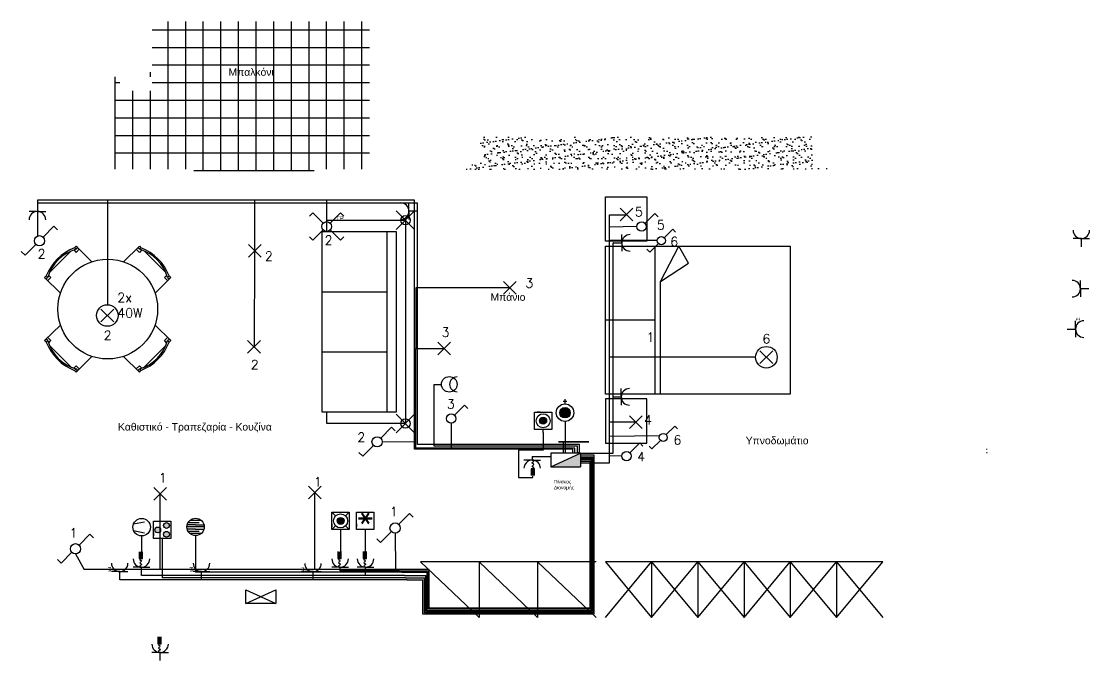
# Model space of a CAD drawing. Header units: metres. Extents: x -79.3 to -57.2, y 15.1 to 23.8.
# Drawn here: x -68.72 to -57.17, y 16.87 to 23.79 of the extents above; entities that cross this region are included whole.
import ezdxf

# ---------------------------------------------------------------- set-up
doc = ezdxf.new("R2010")
doc.units = ezdxf.units.M
doc.header["$LTSCALE"] = 0.1
doc.header["$PDMODE"] = 35
doc.header["$PDSIZE"] = 0.1
doc.linetypes.add('ACAD_ISO10W100', pattern=[18, 12, -3, 0, -3])
for name, color, linetype in [('00-03-bmw', 1, 'Continuous'), ('00-03-ekswterikoi', 254, 'Continuous'), ('00-03-furn', 254, 'Continuous'), ('BUILD_FL002_USER', 254, 'Continuous'), ('Γραμμές Λευκών Συσκευών', 1, 'Continuous'), ('Γραμμές Ρευματοδοτών', 3, 'Continuous'), ('Γραμμές Φωτισμού', 5, 'Continuous'), ('συμβολα', 254, 'Continuous')]:
    doc.layers.add(name, color=color, linetype=linetype)
doc.styles.add('KANABOS', font='arial.ttf')
doc.styles.add('Romans', font='Romans.shx')
doc.styles.add('TXT', font='romans.shx')

# ---------------------------------------------------------------- blocks, each defined once
blk = doc.blocks.new('SYMBOL_Bed_6_2D')
for p, q in [((-0.8, 0), (-1.25, 0)), ((-1.25, 0), (-1.25, -0.45)), ((-0.8, -0.45), (-0.8, 0)), ((-0.75, -2), (-0.75, 0)), ((-0.75, 0), (0.75, 0)), ((0, -0.54), (0, 0)), ((0.75, 0), (0.75, -2)), ((0.8, 0), (1.25, 0)), ((0.8, -0.45), (0.8, 0)), ((1.25, 0), (1.25, -0.45)), ((-1.25, -0.45), (-0.8, -0.45)), ((-0.75, -0.54), (0.75, -0.54)), ((1.25, -0.45), (0.8, -0.45)), ((-0.75, -0.595), (0.392, -0.595)), ((0.392, -0.595), (0.75, -0.796)), ((0.392, -0.595), (0.577, -0.9)), ((0.577, -0.9), (0.75, -0.796)), ((0.75, -2), (-0.75, -2))]:
    blk.add_line(p, q)
blk = doc.blocks.new('kanapes1')
at = {"color": 0, "linetype": 'ByBlock', "lineweight": -2}
for p, q in [((70.176, 23.643, 1.44), (71.026, 23.643, 1.44)), ((70.176, 23.521, 1.44), (70.176, 23.643, 1.44)), ((71.026, 23.643, 1.44), (71.026, 21.443, 1.44)), ((70.126, 23.521, 1.44), (70.926, 23.521, 1.44)), ((70.126, 21.565, 1.44), (70.126, 23.521, 1.44)), ((70.826, 23.521, 1.44), (70.826, 21.565, 1.44)), ((70.926, 23.521, 1.44), (70.926, 21.565, 1.44)), ((70.126, 22.869, 1.44), (70.826, 22.869, 1.44)), ((70.126, 22.217, 1.44), (70.826, 22.217, 1.44)), ((70.926, 21.565, 1.44), (70.126, 21.565, 1.44)), ((70.176, 21.443, 1.44), (70.176, 21.565, 1.44)), ((71.026, 21.443, 1.44), (70.176, 21.443, 1.44))]:
    blk.add_line(p, q, dxfattribs=at)
for p in [(71.026, 23.643, 1.44), (71.026, 21.443, 1.44)]:
    blk.add_point(p, dxfattribs=at)
blk = doc.blocks.new('SYMBOL_Table_1_2D')
blk.add_circle((0, 0), 0.45)
blk = doc.blocks.new('table1')
at = {"extrusion": (-0.707107, 0.707107, -4.59227e-16)}
for p, q in [((67.372, 23.363, 1.44), (67.355, 23.346, 1.44)), ((67.032, 23.024, 1.44), (67.049, 23.041, 1.44))]:
    blk.add_line(p, q, dxfattribs=at)
for p, q in [((67.372, 23.363, 1.44), (67.355, 23.346, 1.44)), ((67.372, 23.329, 1.44), (67.355, 23.346, 1.44)), ((67.372, 23.363, 1.44), (67.389, 23.346, 1.44)), ((67.372, 23.363, 1.44), (67.542, 23.194, 1.44)), ((67.372, 23.329, 1.44), (67.389, 23.346, 1.44)), ((67.886, 23.194, 1.44), (68.056, 23.363, 1.44)), ((68.056, 23.363, 1.44), (68.039, 23.346, 1.44)), ((68.056, 23.329, 1.44), (68.039, 23.346, 1.44)), ((68.056, 23.363, 1.44), (68.073, 23.346, 1.44)), ((68.056, 23.329, 1.44), (68.073, 23.346, 1.44)), ((67.084, 23.076, 1.44), (67.32, 23.312, 1.44)), ((67.346, 23.321, 1.44), (67.372, 23.295, 1.44)), ((68.082, 23.321, 1.44), (68.056, 23.295, 1.44)), ((68.108, 23.312, 1.44), (68.344, 23.076, 1.44)), ((67.032, 23.024, 1.44), (67.049, 23.041, 1.44)), ((67.032, 23.024, 1.44), (67.049, 23.007, 1.44)), ((67.202, 22.854, 1.44), (67.032, 23.024, 1.44)), ((67.066, 23.024, 1.44), (67.049, 23.041, 1.44)), ((67.066, 23.024, 1.44), (67.049, 23.007, 1.44)), ((67.074, 23.05, 1.44), (67.1, 23.024, 1.44)), ((68.395, 23.024, 1.44), (68.226, 22.854, 1.44)), ((68.353, 23.05, 1.44), (68.327, 23.024, 1.44)), ((68.361, 23.024, 1.44), (68.378, 23.041, 1.44)), ((68.361, 23.024, 1.44), (68.378, 23.007, 1.44)), ((68.395, 23.024, 1.44), (68.378, 23.041, 1.44)), ((68.395, 23.024, 1.44), (68.378, 23.007, 1.44)), ((67.202, 22.509, 1.44), (67.032, 22.34, 1.44)), ((68.395, 22.34, 1.44), (68.226, 22.509, 1.44)), ((67.032, 22.34, 1.44), (67.049, 22.357, 1.44)), ((67.032, 22.34, 1.44), (67.049, 22.323, 1.44)), ((67.066, 22.34, 1.44), (67.049, 22.357, 1.44)), ((67.066, 22.34, 1.44), (67.049, 22.323, 1.44)), ((67.074, 22.314, 1.44), (67.1, 22.34, 1.44)), ((68.353, 22.314, 1.44), (68.327, 22.34, 1.44)), ((68.361, 22.34, 1.44), (68.378, 22.357, 1.44)), ((68.361, 22.34, 1.44), (68.378, 22.323, 1.44)), ((68.395, 22.34, 1.44), (68.378, 22.357, 1.44)), ((68.395, 22.34, 1.44), (68.378, 22.323, 1.44)), ((67.084, 22.288, 1.44), (67.32, 22.052, 1.44)), ((68.108, 22.052, 1.44), (68.344, 22.288, 1.44)), ((67.346, 22.042, 1.44), (67.372, 22.068, 1.44)), ((67.372, 22, 1.44), (67.542, 22.17, 1.44)), ((67.886, 22.17, 1.44), (68.056, 22, 1.44)), ((68.082, 22.042, 1.44), (68.056, 22.068, 1.44)), ((67.372, 22.034, 1.44), (67.355, 22.017, 1.44)), ((67.372, 22, 1.44), (67.355, 22.017, 1.44)), ((67.372, 22.034, 1.44), (67.389, 22.017, 1.44)), ((67.372, 22, 1.44), (67.389, 22.017, 1.44)), ((68.056, 22.034, 1.44), (68.039, 22.017, 1.44)), ((68.056, 22, 1.44), (68.039, 22.017, 1.44)), ((68.056, 22.034, 1.44), (68.073, 22.017, 1.44)), ((68.056, 22, 1.44), (68.073, 22.017, 1.44))]:
    blk.add_line(p, q)
at = {"extrusion": (-0.70573, -0.70573, 0.062378)}
for p, q in [((67.372, 23.329, 1.44), (67.355, 23.346, 1.44)), ((68.056, 23.329, 1.44), (68.039, 23.346, 1.44)), ((68.056, 23.295, 1.44), (68.022, 23.329, 1.44)), ((68.327, 23.024, 1.44), (68.361, 22.99, 1.44)), ((68.361, 23.024, 1.44), (68.378, 23.007, 1.44)), ((68.361, 22.34, 1.44), (68.378, 22.323, 1.44))]:
    blk.add_line(p, q, dxfattribs=at)
at = {"extrusion": (0.707107, 0.707107, 0)}
for p, q in [((67.372, 23.363, 1.44), (67.389, 23.346, 1.44)), ((68.395, 22.34, 1.44), (68.378, 22.357, 1.44))]:
    blk.add_line(p, q, dxfattribs=at)
at = {"extrusion": (0.70573, -0.70573, 0.062378)}
for p, q in [((67.372, 23.329, 1.44), (67.389, 23.346, 1.44)), ((68.056, 23.329, 1.44), (68.073, 23.346, 1.44)), ((68.056, 23.329, 1.44), (68.073, 23.346, 1.44)), ((67.372, 23.295, 1.44), (67.406, 23.329, 1.44)), ((67.066, 23.024, 1.44), (67.049, 23.007, 1.44)), ((67.1, 23.024, 1.44), (67.066, 22.99, 1.44)), ((67.066, 22.34, 1.44), (67.049, 22.323, 1.44)), ((67.066, 22.34, 1.44), (67.049, 22.323, 1.44))]:
    blk.add_line(p, q, dxfattribs=at)
at = {"extrusion": (-0.707107, 0.707107, 0)}
for p, q in [((68.056, 23.363, 1.44), (68.039, 23.346, 1.44)), ((67.032, 22.34, 1.44), (67.049, 22.357, 1.44))]:
    blk.add_line(p, q, dxfattribs=at)
at = {"extrusion": (0.707107, 0.707107, -4.59227e-16)}
for p, q in [((68.056, 23.363, 1.44), (68.073, 23.346, 1.44)), ((68.395, 23.024, 1.44), (68.378, 23.041, 1.44))]:
    blk.add_line(p, q, dxfattribs=at)
at = {"extrusion": (-0.707107, -0.707107, 0)}
for p, q in [((67.032, 23.024, 1.44), (67.049, 23.007, 1.44)), ((68.056, 22, 1.44), (68.039, 22.017, 1.44))]:
    blk.add_line(p, q, dxfattribs=at)
at = {"extrusion": (0.70573, 0.70573, 0.062378)}
for p, q in [((67.066, 23.024, 1.44), (67.049, 23.041, 1.44)), ((67.066, 23.024, 1.44), (67.049, 23.041, 1.44)), ((67.066, 22.34, 1.44), (67.049, 22.357, 1.44)), ((67.1, 22.34, 1.44), (67.066, 22.374, 1.44)), ((67.372, 22.068, 1.44), (67.406, 22.034, 1.44)), ((67.372, 22.034, 1.44), (67.389, 22.017, 1.44)), ((68.056, 22.034, 1.44), (68.073, 22.017, 1.44)), ((68.056, 22.034, 1.44), (68.073, 22.017, 1.44))]:
    blk.add_line(p, q, dxfattribs=at)
at = {"extrusion": (-0.70573, 0.70573, 0.062378)}
for p, q in [((68.361, 23.024, 1.44), (68.378, 23.041, 1.44)), ((68.327, 22.34, 1.44), (68.361, 22.374, 1.44)), ((68.361, 22.34, 1.44), (68.378, 22.357, 1.44)), ((68.056, 22.068, 1.44), (68.022, 22.034, 1.44)), ((67.372, 22.034, 1.44), (67.355, 22.017, 1.44)), ((68.056, 22.034, 1.44), (68.039, 22.017, 1.44))]:
    blk.add_line(p, q, dxfattribs=at)
at = {"extrusion": (0.707107, -0.707107, 0)}
for p, q in [((68.395, 23.024, 1.44), (68.378, 23.007, 1.44)), ((67.372, 22, 1.44), (67.389, 22.017, 1.44))]:
    blk.add_line(p, q, dxfattribs=at)
at = {"extrusion": (-0.707107, -0.707107, -4.59227e-16)}
for p, q in [((67.032, 22.34, 1.44), (67.049, 22.323, 1.44)), ((67.372, 22, 1.44), (67.355, 22.017, 1.44))]:
    blk.add_line(p, q, dxfattribs=at)
at = {"extrusion": (0.707107, -0.707107, -4.59227e-16)}
for p, q in [((68.395, 22.34, 1.44), (68.378, 22.323, 1.44)), ((68.056, 22, 1.44), (68.073, 22.017, 1.44))]:
    blk.add_line(p, q, dxfattribs=at)
for centre, major_axis, start_param, end_param in [((67.553, 22.843, 1.44), (0.382, 0.382), 1.159768, 1.981825), ((67.875, 22.843, 1.44), (0.382, 0.382), 5.872157, 6.694214), ((67.488, 22.907, 1.44), (-0.309, 0.309), -0.516182, 0.516262), ((67.94, 22.907, 1.44), (0.309, 0.309), 5.767004, 6.799447), ((67.553, 22.52, 1.44), (0.382, 0.382), 2.730564, 3.552621), ((67.488, 22.456, 1.44), (-0.309, 0.309), 1.054535, 2.086978), ((67.94, 22.456, 1.44), (-0.309, 0.309), 2.625331, 3.657774), ((67.875, 22.52, 1.44), (0.382, 0.382), 4.301361, 5.123417)]:
    blk.add_ellipse(centre, major_axis=major_axis, ratio=1, start_param=start_param, end_param=end_param)
at = {"xscale": 1.200000000000008, "yscale": 1.200000000000008, "zscale": 1.500000000000004, "rotation": 44.99999999999956}
blk.add_blockref('SYMBOL_Table_1_2D', (67.714, 22.682, 1.44), dxfattribs=at)

msp = doc.modelspace()

# ---------------------------------------------------------------- hatches: boundary and pattern name
at = {"layer": '00-03-bmw'}
for points in [[(-63.169, 18.95), (-63.206, 18.95), (-63.206, 18.875), (-63.169, 18.875)], [(-67.445, 17.977), (-67.407, 17.977), (-67.407, 18.052), (-67.445, 18.052)], [(-65.297, 17.978), (-65.259, 17.978), (-65.259, 18.053), (-65.297, 18.053)], [(-65.022, 17.978), (-64.984, 17.978), (-64.984, 18.054), (-65.022, 18.054)], [(-67.243, 17.056), (-67.205, 17.056), (-67.205, 17.131), (-67.243, 17.131)]]:
    msp.add_hatch(color=256, dxfattribs=at).paths.add_polyline_path(points)
at = {"layer": '00-03-ekswterikoi', "ltscale": 0.3}
h = msp.add_hatch(dxfattribs=at)
h.set_pattern_fill('NET', color=253, scale=0.06, style=0)
h.set_pattern_definition([(0, (-67.70277, 22.17644), (0, 0.1905), []), (90, (-67.70277, 22.17644), (-0.1905, 1e-17), [])])
h.paths.add_polyline_path([(-64.953, 23.791), (-67.303, 23.791), (-67.303, 23.241), (-67.453, 23.241), (-67.453, 23.191), (-67.303, 23.191), (-67.303, 23.041), (-67.653, 23.041), (-67.653, 23.191), (-67.703, 23.191), (-67.703, 22.491), (-67.703, 22.191), (-66.853, 22.191), (-66.853, 22.176), (-66.803, 22.176), (-65.603, 22.176), (-65.553, 22.176), (-65.553, 22.191), (-64.953, 22.191)])
h = msp.add_hatch(dxfattribs=at)
h.set_pattern_fill('AR-SAND', color=256, scale=0.002, style=0)
h.set_pattern_definition([(37.5, (-63.90277, 22.19134), (-0.0032, 0.0978826), [0, -0.077216, 0, -0.08636, 0, -0.08255]), (7.5, (-63.90277, 22.19134), (0.0899047, 0.143365), [0, -0.041656, 0, -0.069596, 0, -0.02667]), (327.5, (-63.96525, 22.19134), (0.1581985, 0.0002874), [0, -0.0254, 0, -0.09144, 0, -0.11938]), (317.5, (-63.96525, 22.19134), (0.1527113, 0.044586), [0, -0.0127, 0, -0.059944, 0, -0.06858])])
h.paths.add_polyline_path([(-60.153, 22.541), (-63.753, 22.541), (-63.753, 22.241), (-63.903, 22.241), (-63.903, 22.191), (-63.753, 22.191), (-63.053, 22.191), (-62.703, 22.191), (-61.353, 22.191), (-60.153, 22.191), (-60.003, 22.191), (-60.003, 22.241), (-60.153, 22.241)])
at = {"layer": 'Γραμμές Λευκών Συσκευών', "linetype": 'Continuous'}
for points in [[(-62.896, 19.556, 1), (-62.782, 19.556, 1)], [(-63.113, 19.469, 1), (-63.038, 19.469, 1)], [(-65.304, 18.385, 1), (-65.228, 18.385, 1)]]:
    msp.add_hatch(color=256, dxfattribs=at).paths.add_polyline_path(points)
h = msp.add_hatch(color=256, dxfattribs=at)
h.paths.add_polyline_path([(-67.211, 18.287, 1), (-67.274, 18.287, 1)])
h.paths.add_polyline_path([(-67.18, 18.335, 1), (-67.117, 18.335, 1)])
h.paths.add_polyline_path([(-67.18, 18.24, 1), (-67.117, 18.24, 1)])
at = {"layer": 'Γραμμές Ρευματοδοτών', "ltscale": 0.3}
h = msp.add_hatch(dxfattribs=at)
h.set_pattern_fill('ANGLE', color=256)
h.set_pattern_definition([(0, (-134.964, -1.8394), (0, 6.985), [5.08, -1.905]), (90, (-134.964, -1.8394), (-6.985, 4e-16), [5.08, -1.905])])
edge = h.paths.add_edge_path()
edge.add_arc((-62.779, 19.165), 0.0174, 0, 360)
h = msp.add_hatch(color=1, dxfattribs=at)
h.dxf.hatch_style = 1
edge = h.paths.add_edge_path()
edge.add_arc((-63.003, 19.083), 0.00376, 0, 360)
h = msp.add_hatch(color=1, dxfattribs=at)
h.dxf.hatch_style = 1
edge = h.paths.add_edge_path()
edge.add_arc((-62.854, 19.127), 0.00376, 0, 360)
h = msp.add_hatch(color=1, dxfattribs=at)
h.dxf.hatch_style = 1
edge = h.paths.add_edge_path()
edge.add_arc((-62.838, 19.127), 0.00376, 0, 360)
h = msp.add_hatch(color=5, dxfattribs=at)
h.dxf.hatch_style = 1
edge = h.paths.add_edge_path()
edge.add_arc((-62.756, 19.131), 0.00376, 0, 360)
h = msp.add_hatch(color=5, dxfattribs=at)
h.dxf.hatch_style = 1
edge = h.paths.add_edge_path()
edge.add_arc((-62.733, 19.132), 0.00376, 0, 360)
h = msp.add_hatch(dxfattribs=at)
h.set_pattern_fill('ANGLE', color=256)
h.set_pattern_definition([(0, (-135.05, -1.9614), (0, 6.985), [5.08, -1.905]), (90, (-135.05, -1.9614), (-6.985, 4e-16), [5.08, -1.905])])
edge = h.paths.add_edge_path()
edge.add_arc((-62.703, 19.133), 0.00814, 0, 360)
h = msp.add_hatch(color=256, dxfattribs=at)
h.dxf.hatch_style = 1
edge = h.paths.add_edge_path()
edge.add_arc((-62.704, 19.13), 0.00758, 0, 360)
h = msp.add_hatch(color=256, dxfattribs=at)
h.dxf.hatch_style = 1
edge = h.paths.add_edge_path()
edge.add_arc((-62.683, 19.133), 0.00758, 0, 360)
h = msp.add_hatch(color=1, dxfattribs=at)
h.dxf.hatch_style = 1
edge = h.paths.add_edge_path()
edge.add_arc((-62.664, 19.067), 0.00376, 0, 360)
h = msp.add_hatch(color=1, dxfattribs=at)
h.dxf.hatch_style = 1
edge = h.paths.add_edge_path()
edge.add_arc((-62.663, 19.08), 0.00376, 0, 360)
h = msp.add_hatch(color=256, dxfattribs=at)
h.dxf.hatch_style = 1
edge = h.paths.add_edge_path()
edge.add_arc((-62.658, 19.098), 0.00758, 0, 360)
h = msp.add_hatch(color=1, dxfattribs=at)
h.dxf.hatch_style = 1
edge = h.paths.add_edge_path()
edge.add_arc((-62.662, 19.058), 0.00376, 0, 360)
h = msp.add_hatch(color=256, dxfattribs=at)
h.dxf.hatch_style = 1
edge = h.paths.add_edge_path()
edge.add_arc((-62.658, 19.118), 0.00758, 0, 360)
h = msp.add_hatch(color=256, dxfattribs=at)
h.dxf.hatch_style = 1
edge = h.paths.add_edge_path()
edge.add_arc((-58.279, 19.161), 0.00758, 0, 360)
h = msp.add_hatch(color=1, dxfattribs=at)
h.dxf.hatch_style = 1
edge = h.paths.add_edge_path()
edge.add_arc((-58.278, 19.123), 0.00758, 0, 360)
h = msp.add_hatch(dxfattribs=at)
h.set_pattern_fill('ANGLE', color=256)
h.set_pattern_definition([(0, (-135.4424, -2.026), (0, 6.985), [5.08, -1.905]), (90, (-135.4424, -2.026), (-6.985, 4e-16), [5.08, -1.905])])
edge = h.paths.add_edge_path()
edge.add_arc((-63.257, 18.978), 0.0174, 0, 360)
h = msp.add_hatch(color=5, dxfattribs=at)
h.dxf.hatch_style = 1
edge = h.paths.add_edge_path()
edge.add_arc((-62.666, 19.015), 0.00376, 0, 360)
h = msp.add_hatch(color=1, dxfattribs=at)
h.dxf.hatch_style = 1
edge = h.paths.add_edge_path()
edge.add_arc((-62.663, 19.048), 0.00376, 0, 360)
h = msp.add_hatch(color=5, dxfattribs=at)
h.dxf.hatch_style = 1
edge = h.paths.add_edge_path()
edge.add_arc((-62.664, 19.033), 0.00376, 0, 360)
at = {"layer": 'συμβολα'}
h = msp.add_hatch(color=256, dxfattribs=at)
h.set_gradient(color1=(255, 255, 255))
h.paths.add_polyline_path([(-62.67, 18.97), (-62.67, 19.119), (-62.994, 18.97)])

# ---------------------------------------------------------------- linework, layer by layer
at = {"linetype": 'ByBlock', "lineweight": 35, "ltscale": 2}
msp.add_line((-62.583, 19.239, 1.44), (-62.908, 19.239, 1.44), dxfattribs=at)
at = {"linetype": 'Continuous'}
for p, q in [((-66.291, 17.491, 1.44), (-65.967, 17.64, 1.44)), ((-66.291, 17.64, 1.44), (-65.967, 17.491, 1.44)), ((-66.291, 17.491, 1.44), (-66.291, 17.64, 1.44)), ((-65.967, 17.64, 1.44), (-65.967, 17.491, 1.44)), ((-65.967, 17.491, 1.44), (-66.291, 17.491, 1.44))]:
    msp.add_line(p, q, dxfattribs=at)
at = {"layer": '00-03-bmw'}
for p, q in [((-63.169, 18.95), (-63.206, 18.95)), ((-63.206, 18.95), (-63.206, 18.875)), ((-63.169, 18.875), (-63.169, 18.95)), ((-67.445, 18.052), (-67.445, 17.977)), ((-67.407, 17.977), (-67.407, 18.052)), ((-65.297, 18.053), (-65.297, 17.978)), ((-65.259, 17.978), (-65.259, 18.053)), ((-65.022, 18.054), (-65.022, 17.978)), ((-64.984, 17.978), (-64.984, 18.054)), ((-67.445, 17.977), (-67.407, 17.977)), ((-65.297, 17.978), (-65.259, 17.978)), ((-65.022, 17.978), (-64.984, 17.978)), ((-67.243, 17.131), (-67.243, 17.056)), ((-67.205, 17.056), (-67.205, 17.131)), ((-67.243, 17.056), (-67.205, 17.056))]:
    msp.add_line(p, q, dxfattribs=at)
for points in [[(-63.187, 18.95), (-63.177, 18.963), (-63.186, 18.968), (-63.194, 18.975), (-63.186, 18.986), (-63.176, 18.996), (-63.188, 19.006), (-63.196, 19.014), (-63.184, 19.024), (-63.176, 19.034), (-63.185, 19.043), (-63.202, 19.043)], [(-67.426, 17.977), (-67.436, 17.964), (-67.427, 17.959), (-67.419, 17.952), (-67.427, 17.941), (-67.437, 17.931), (-67.425, 17.921), (-67.417, 17.913), (-67.429, 17.903), (-67.437, 17.893), (-67.428, 17.884), (-67.412, 17.884)], [(-65.278, 17.978), (-65.288, 17.965), (-65.279, 17.961), (-65.271, 17.953), (-65.279, 17.943), (-65.289, 17.932), (-65.277, 17.923), (-65.269, 17.915), (-65.281, 17.904), (-65.289, 17.894), (-65.28, 17.886), (-65.264, 17.886)], [(-65.003, 17.978), (-65.014, 17.965), (-65.005, 17.961), (-64.996, 17.953), (-65.005, 17.943), (-65.015, 17.933), (-65.002, 17.923), (-64.995, 17.915), (-65.006, 17.905), (-65.015, 17.895), (-65.005, 17.886), (-64.989, 17.886)], [(-67.224, 17.056), (-67.235, 17.043), (-67.225, 17.038), (-67.217, 17.031), (-67.225, 17.02), (-67.236, 17.01), (-67.223, 17), (-67.215, 16.992), (-67.227, 16.982), (-67.236, 16.972), (-67.226, 16.963), (-67.21, 16.963)]]:
    msp.add_spline(points, degree=3, dxfattribs=at)
at = {"layer": '00-03-ekswterikoi', "color": 253, "ltscale": 0.3}
msp.add_line((-66.803, 22.176, 9.4), (-65.603, 22.176, 9.4), dxfattribs=at)
at = {"layer": '00-03-furn', "ltscale": 0.3}
for p, q in [((-62.503, 17.941, 1.44), (-64.403, 17.941, 1.44)), ((-64.403, 17.941, 1.44), (-63.769, 17.341, 1.44)), ((-63.769, 17.941, 1.44), (-63.769, 17.341, 1.44)), ((-63.769, 17.941, 1.44), (-63.136, 17.341, 1.44)), ((-63.136, 17.941, 1.44), (-63.136, 17.341, 1.44)), ((-63.136, 17.941, 1.44), (-62.503, 17.341, 1.44)), ((-59.403, 17.941, 1.44), (-62.403, 17.941, 1.44)), ((-62.403, 17.941, 1.44), (-61.903, 17.341, 1.44)), ((-62.403, 17.341, 1.44), (-61.903, 17.941, 1.44)), ((-61.903, 17.941, 1.44), (-61.903, 17.341, 1.44)), ((-61.903, 17.941, 1.44), (-61.403, 17.341, 1.44)), ((-61.903, 17.341, 1.44), (-61.403, 17.941, 1.44)), ((-61.403, 17.941, 1.44), (-61.403, 17.341, 1.44)), ((-61.403, 17.941, 1.44), (-60.903, 17.341, 1.44)), ((-61.403, 17.341, 1.44), (-60.903, 17.941, 1.44)), ((-60.903, 17.941, 1.44), (-60.903, 17.341, 1.44)), ((-60.903, 17.941, 1.44), (-60.403, 17.341, 1.44)), ((-60.903, 17.341, 1.44), (-60.403, 17.941, 1.44)), ((-60.403, 17.941, 1.44), (-60.403, 17.341, 1.44)), ((-60.403, 17.941, 1.44), (-59.903, 17.341, 1.44)), ((-60.403, 17.341, 1.44), (-59.903, 17.941, 1.44)), ((-59.903, 17.941, 1.44), (-59.903, 17.341, 1.44)), ((-59.903, 17.941, 1.44), (-59.403, 17.341, 1.44)), ((-59.903, 17.341, 1.44), (-59.403, 17.941, 1.44))]:
    msp.add_line(p, q, dxfattribs=at)
at = {"layer": 'Γραμμές Λευκών Συσκευών', "linetype": 'Continuous'}
for p, q in [((-62.839, 19.676, 88.38), (-62.858, 19.676, 88.38)), ((-62.839, 19.651, 88.38), (-62.839, 19.701, 88.38)), ((-62.82, 19.676, 88.38), (-62.839, 19.676, 88.38)), ((-63.17, 19.563, -4.96), (-62.981, 19.563, -4.96)), ((-63.17, 19.374, -4.96), (-63.17, 19.563, -4.96)), ((-63.107, 19.563, -4.96), (-63.139, 19.563, -4.96)), ((-63.044, 19.563, -4.96), (-63.013, 19.563, -4.96)), ((-62.981, 19.563, -4.96), (-62.981, 19.374, -4.96)), ((-63.17, 19.469, -4.96), (-63.17, 19.516, -4.96)), ((-63.17, 19.469, -4.96), (-63.17, 19.469, -4.96)), ((-62.839, 19.462, 88.38), (-62.839, 19.462, 88.38)), ((-62.839, 19.462, 88.38), (-62.839, 19.366, 88.38)), ((-62.981, 19.374, -4.96), (-63.17, 19.374, -4.96)), ((-67.29, 18.193, 1.44), (-67.29, 18.382, 1.44)), ((-67.29, 18.382, 1.44), (-67.101, 18.382, 1.44)), ((-67.101, 18.382, 1.44), (-67.101, 18.193, 1.44)), ((-65.361, 18.291, 1.44), (-65.361, 18.48, 1.44)), ((-65.361, 18.48, 1.44), (-65.172, 18.48, 1.44)), ((-65.361, 18.48, 1.44), (-65.32, 18.439, 1.44)), ((-65.361, 18.417, 1.44), (-65.361, 18.448, 1.44)), ((-65.172, 18.48, 1.44), (-65.213, 18.439, 1.44)), ((-65.172, 18.48, 1.44), (-65.172, 18.291, 1.44)), ((-65.094, 18.291, 1.44), (-65.094, 18.48, 1.44)), ((-65.094, 18.48, 1.44), (-64.905, 18.48, 1.44)), ((-65.094, 18.417, 1.44), (-65.094, 18.448, 1.44)), ((-64.905, 18.48, 1.44), (-64.905, 18.291, 1.44)), ((-67.29, 18.319, 1.44), (-67.29, 18.35, 1.44)), ((-67.29, 18.256, 1.44), (-67.29, 18.224, 1.44)), ((-65.361, 18.354, 1.44), (-65.361, 18.322, 1.44)), ((-65.361, 18.291, 1.44), (-65.32, 18.332, 1.44)), ((-65.172, 18.291, 1.44), (-65.361, 18.291, 1.44)), ((-65.266, 18.291, 1.44), (-65.313, 18.291, 1.44)), ((-65.266, 18.291, 1.44), (-65.266, 18.291, 1.44)), ((-65.266, 18.291, 1.44), (-65.266, 18.195, 1.44)), ((-65.172, 18.291, 1.44), (-65.213, 18.332, 1.44)), ((-65.094, 18.354, 1.44), (-65.094, 18.322, 1.44)), ((-64.905, 18.291, 1.44), (-65.094, 18.291, 1.44)), ((-65, 18.291, 1.44), (-65.047, 18.291, 1.44)), ((-65, 18.291, 1.44), (-65, 18.291, 1.44)), ((-65, 18.291, 1.44), (-65, 18.195, 1.44)), ((-67.417, 18.222, 1.44), (-67.417, 18.222, 1.44)), ((-67.417, 18.222, 1.44), (-67.417, 18.127, 1.44)), ((-67.101, 18.193, 1.44), (-67.29, 18.193, 1.44)), ((-67.195, 18.193, 1.44), (-67.243, 18.193, 1.44)), ((-67.195, 18.193, 1.44), (-67.195, 18.193, 1.44)), ((-67.195, 18.193, 1.44), (-67.195, 18.097, 1.44)), ((-66.834, 18.226, 1.44), (-66.834, 18.226, 1.44)), ((-66.834, 18.226, 1.44), (-66.834, 18.13, 1.44))]:
    msp.add_line(p, q, dxfattribs=at)
at = {"layer": 'Γραμμές Λευκών Συσκευών'}
for p, q in [((-63.076, 19.343, -4.96), (-63.076, 19.374, -4.96)), ((-63.194, 19.083), (-63.194, 19.044)), ((-63.194, 19.044), (-63.284, 19.044)), ((-63.194, 19.044), (-63.105, 19.044)), ((-67.419, 17.883), (-67.508, 17.883)), ((-67.419, 17.794), (-67.419, 17.883)), ((-67.419, 17.883), (-67.329, 17.883)), ((-65.271, 17.884), (-65.36, 17.884)), ((-65.271, 17.845), (-65.271, 17.884)), ((-65.271, 17.884), (-65.181, 17.884)), ((-64.996, 17.885), (-65.085, 17.885)), ((-64.996, 17.795), (-64.996, 17.885)), ((-64.996, 17.885), (-64.907, 17.885)), ((-67.217, 16.962), (-67.306, 16.962)), ((-67.217, 16.873), (-67.217, 16.962)), ((-67.217, 16.962), (-67.127, 16.962))]:
    msp.add_line(p, q, dxfattribs=at)
at = {"layer": 'Γραμμές Λευκών Συσκευών', "ltscale": 0.3}
for p, q in [((-63.076, 19.341, -4.96), (-63.076, 19.335, -4.96)), ((-63.076, 19.337, -4.96), (-63.076, 19.149, -4.96)), ((-62.839, 19.367, 88.38), (-62.839, 19.119, 88.38)), ((-62.854, 19.119), (-62.854, 19.229)), ((-63.076, 19.149, -4.96), (-63.343, 19.149, -4.96)), ((-63.343, 19.149, -4.96), (-63.343, 18.854, -4.96)), ((-63.194, 19.083), (-62.996, 19.083)), ((-62.669, 19.08), (-62.537, 19.08)), ((-62.669, 19.067), (-62.549, 19.067)), ((-62.549, 19.067), (-62.549, 17.404)), ((-62.537, 19.08), (-62.537, 17.39)), ((-62.67, 19.058), (-62.556, 19.058)), ((-62.67, 19.048), (-62.561, 19.048)), ((-62.561, 19.048), (-62.561, 17.432)), ((-62.556, 19.058), (-62.556, 17.415)), ((-63.343, 18.854, -4.96), (-63.186, 18.854, -4.96)), ((-63.186, 18.854, -4.96), (-63.186, 18.87, -4.96)), ((-66.739, 18.32, 1.44), (-66.928, 18.32, 1.44)), ((-65.266, 18.193, 1.44), (-65.266, 18.053, 1.44)), ((-65, 18.197, 1.44), (-65, 18.053, 1.44)), ((-67.417, 18.13, 1.44), (-67.417, 18.053, 1.44)), ((-67.195, 18.096, 1.44), (-67.195, 17.769, 1.44)), ((-66.834, 18.13, 1.44), (-66.834, 17.83, 1.44)), ((-67.401, 17.794), (-67.419, 17.794)), ((-64.576, 17.794), (-67.401, 17.794)), ((-64.602, 17.83), (-66.834, 17.83)), ((-64.63, 17.845), (-65.272, 17.845)), ((-64.63, 17.845), (-64.316, 17.845)), ((-64.602, 17.83), (-64.329, 17.83)), ((-64.576, 17.794), (-64.344, 17.794)), ((-64.344, 17.404), (-64.344, 17.794)), ((-64.329, 17.415), (-64.329, 17.83)), ((-64.316, 17.432), (-64.316, 17.845)), ((-64.563, 17.769), (-67.195, 17.769)), ((-64.563, 17.769), (-64.359, 17.769)), ((-64.358, 17.769), (-64.359, 17.769)), ((-64.358, 17.39), (-64.358, 17.769)), ((-62.537, 17.39), (-64.358, 17.39)), ((-62.549, 17.404), (-64.344, 17.404)), ((-62.556, 17.415), (-64.329, 17.415)), ((-62.561, 17.432), (-64.316, 17.432))]:
    msp.add_line(p, q, dxfattribs=at)
at = {"layer": 'Γραμμές Λευκών Συσκευών', "linetype": 'ACAD_ISO10W100', "ltscale": 0.1}
for p, q in [((-67.505, 18.353, 1.44), (-67.351, 18.383, 1.44)), ((-66.916, 18.368, 1.44), (-66.752, 18.368, 1.44)), ((-66.771, 18.391, 1.44), (-66.896, 18.391, 1.44)), ((-67.505, 18.28, 1.44), (-67.351, 18.25, 1.44)), ((-66.835, 18.344, 1.44), (-66.925, 18.344, 1.44)), ((-66.834, 18.297, 1.44), (-66.925, 18.297, 1.44)), ((-66.916, 18.273, 1.44), (-66.752, 18.273, 1.44)), ((-66.835, 18.344, 1.44), (-66.742, 18.344, 1.44)), ((-66.834, 18.297, 1.44), (-66.742, 18.297, 1.44)), ((-66.771, 18.25, 1.44), (-66.896, 18.25, 1.44))]:
    msp.add_line(p, q, dxfattribs=at)
at = {"layer": 'Γραμμές Λευκών Συσκευών', "linetype": 'Continuous'}
for centre, radius in [((-62.839, 19.556, 88.38), 0.0945), ((-63.076, 19.469, -4.96), 0.0756), ((-62.839, 19.556, 88.38), 0.0567), ((-63.076, 19.469, -4.96), 0.0378), ((-67.417, 18.317, 1.44), 0.0945), ((-67.148, 18.335, 1.44), 0.0315), ((-66.834, 18.32, 1.44), 0.0945), ((-65.266, 18.385, 1.44), 0.0756), ((-65.266, 18.385, 1.44), 0.0378), ((-67.243, 18.287, 1.44), 0.0315), ((-67.148, 18.24, 1.44), 0.0315)]:
    msp.add_circle(centre, radius, dxfattribs=at)
at = {"layer": 'Γραμμές Λευκών Συσκευών'}
for centre, start, end in [((-63.194, 18.954), 0, 180), ((-67.419, 17.973), 180, 0), ((-65.271, 17.974), 180, 0), ((-64.996, 17.974), 180, 0), ((-67.217, 17.052), 180, 0)]:
    msp.add_arc(centre, 0.0894, start, end, dxfattribs=at)
at = {"layer": 'Γραμμές Ρευματοδοτών', "ltscale": 0.3}
for p, q in [((-64.435, 21.823), (-68.547, 21.823)), ((-64.435, 19.213), (-64.435, 21.823)), ((-62.315, 21.394), (-62.319, 21.394)), ((-62.318, 19.119), (-62.318, 21.394)), ((-64.254, 19.194), (-64.254, 19.862)), ((-62.683, 19.213), (-64.435, 19.213)), ((-62.704, 19.194), (-64.254, 19.194)), ((-62.704, 19.121), (-62.704, 19.194)), ((-62.683, 19.119), (-62.683, 19.213)), ((-62.67, 19.119), (-62.318, 19.119)), ((-62.669, 19.099), (-62.527, 19.099)), ((-62.527, 19.099), (-62.527, 17.374)), ((-67.345, 17.748), (-67.654, 17.748)), ((-64.546, 17.748), (-67.345, 17.748)), ((-64.546, 17.748), (-64.377, 17.748)), ((-64.378, 17.374), (-64.378, 17.748)), ((-62.527, 17.374), (-64.378, 17.374))]:
    msp.add_line(p, q, dxfattribs=at)
at = {"layer": 'Γραμμές Ρευματοδοτών'}
msp.add_line((-64.255, 19.863), (-64.175, 19.863), dxfattribs=at)
at = {"layer": 'Γραμμές Ρευματοδοτών', "linetype": 'Continuous'}
msp.add_circle((-64.091, 19.863), 0.084, dxfattribs=at)
at = {"layer": 'Γραμμές Ρευματοδοτών'}
msp.add_arc((-64.007, 19.863), 0.0805, 90, 270, dxfattribs=at)
at = {"layer": 'Γραμμές Φωτισμού', "ltscale": 0.3}
for p, q in [((-67.788, 21.855), (-68.544, 21.855)), ((-68.544, 21.855), (-68.543, 21.469)), ((-66.195, 21.855), (-67.788, 21.855)), ((-67.788, 21.855), (-67.788, 20.725)), ((-64.466, 21.855), (-66.195, 21.855)), ((-66.195, 21.855), (-66.195, 21.309)), ((-65.416, 21.624, 9.4), (-65.414, 21.855)), ((-64.466, 19.161), (-64.466, 21.855)), ((-62.359, 19.454), (-62.359, 21.699)), ((-62.359, 21.699), (-62.174, 21.699)), ((-62.062, 21.57), (-62.359, 21.565)), ((-61.842, 21.418), (-62.359, 21.42)), ((-66.195, 21.309), (-66.202, 20.27)), ((-63.436, 20.908), (-64.452, 20.908)), ((-64.452, 20.908), (-64.452, 20.252)), ((-64.452, 19.172), (-64.452, 20.252)), ((-64.452, 20.252), (-64.144, 20.252)), ((-60.779, 20.156), (-62.359, 20.156)), ((-64.07, 19.442), (-64.069, 19.172)), ((-62.359, 19.015), (-62.359, 19.454)), ((-62.073, 19.454), (-62.359, 19.453)), ((-61.818, 19.304), (-62.359, 19.297)), ((-64.816, 19.241), (-64.466, 19.245)), ((-62.756, 19.161), (-64.466, 19.161)), ((-62.733, 19.172), (-64.452, 19.172)), ((-62.756, 19.119), (-62.756, 19.161)), ((-62.733, 19.119), (-62.733, 19.172)), ((-62.225, 19.087), (-62.359, 19.088)), ((-62.67, 19.033), (-62.57, 19.033)), ((-62.67, 19.015), (-62.359, 19.015)), ((-62.57, 19.033), (-62.57, 17.44)), ((-67.218, 17.86), (-67.218, 18.679)), ((-65.544, 17.86), (-65.544, 18.693)), ((-64.677, 18.253), (-64.672, 17.86)), ((-68.132, 18.029), (-68.04, 17.86)), ((-67.849, 17.86), (-68.04, 17.86)), ((-67.218, 17.86), (-67.849, 17.86)), ((-65.544, 17.86), (-67.218, 17.86)), ((-64.308, 17.86), (-65.544, 17.86)), ((-64.308, 17.44), (-64.308, 17.86)), ((-62.57, 17.44), (-64.308, 17.44))]:
    msp.add_line(p, q, dxfattribs=at)
at = {"layer": 'Γραμμές Φωτισμού'}
for p, q in [((-65.565, 21.72, 9.4), (-65.603, 21.683, 9.4)), ((-65.565, 21.72, 9.4), (-65.454, 21.608, 9.4)), ((-65.379, 21.608, 9.4), (-65.267, 21.72, 9.4)), ((-65.267, 21.72, 9.4), (-65.23, 21.683, 9.4)), ((-62.243, 21.768), (-62.106, 21.631)), ((-62.106, 21.768), (-62.243, 21.631)), ((-68.483, 21.456), (-68.366, 21.574)), ((-68.366, 21.574), (-68.327, 21.535)), ((-65.565, 21.422, 9.4), (-65.454, 21.534, 9.4)), ((-65.379, 21.534, 9.4), (-65.267, 21.422, 9.4)), ((-61.767, 21.449), (-61.674, 21.542)), ((-61.674, 21.542), (-61.643, 21.511)), ((-68.678, 21.261), (-68.561, 21.378)), ((-66.263, 21.377), (-66.126, 21.24)), ((-66.126, 21.377), (-66.263, 21.24)), ((-65.603, 21.459, 9.4), (-65.565, 21.422, 9.4)), ((-65.23, 21.459, 9.4), (-65.267, 21.422, 9.4)), ((-61.922, 21.294), (-61.829, 21.387)), ((-68.718, 21.3), (-68.678, 21.261)), ((-61.953, 21.325), (-61.922, 21.294)), ((-63.504, 20.977), (-63.367, 20.84)), ((-63.367, 20.977), (-63.504, 20.84)), ((-67.857, 20.677), (-67.719, 20.539)), ((-67.719, 20.677), (-67.857, 20.539)), ((-66.271, 20.338), (-66.133, 20.201)), ((-66.133, 20.338), (-66.271, 20.201)), ((-64.213, 20.321), (-64.076, 20.183)), ((-64.076, 20.321), (-64.213, 20.183)), ((-60.731, 20.225), (-60.593, 20.088)), ((-60.593, 20.225), (-60.731, 20.088)), ((-62.142, 19.522), (-62.005, 19.385)), ((-62.005, 19.522), (-62.142, 19.385)), ((-61.746, 19.319), (-61.653, 19.411)), ((-61.653, 19.411), (-61.622, 19.38)), ((-64.832, 19.281), (-64.715, 19.398)), ((-64.715, 19.398), (-64.676, 19.359)), ((-65.027, 19.085), (-64.91, 19.202)), ((-61.931, 19.195), (-61.901, 19.164)), ((-61.901, 19.164), (-61.808, 19.257)), ((-65.067, 19.124), (-65.027, 19.085)), ((-67.287, 18.748), (-67.15, 18.611)), ((-67.15, 18.748), (-67.287, 18.611)), ((-65.613, 18.762), (-65.476, 18.625)), ((-65.476, 18.762), (-65.613, 18.625)), ((-64.638, 18.347), (-64.521, 18.464)), ((-64.521, 18.464), (-64.482, 18.425)), ((-64.833, 18.152), (-64.716, 18.269)), ((-68.093, 18.123), (-67.976, 18.24)), ((-67.976, 18.24), (-67.937, 18.201)), ((-64.873, 18.191), (-64.833, 18.152)), ((-68.289, 17.927), (-68.172, 18.045)), ((-68.328, 17.967), (-68.289, 17.927))]:
    msp.add_line(p, q, dxfattribs=at)
for centre, radius in [((-65.416, 21.571, 9.4), 0.0528), ((-68.522, 21.417), 0.0553), ((-61.798, 21.418), 0.0437), ((-67.788, 20.608), 0.117), ((-60.662, 20.156), 0.117), ((-64.871, 19.241), 0.0553), ((-61.777, 19.288), 0.0437), ((-64.677, 18.308), 0.0553), ((-68.132, 18.084), 0.0553)]:
    msp.add_circle(centre, radius, dxfattribs=at)
at = {"layer": 'συμβολα', "color": 3}
for p, q in [((-68.544, 21.734), (-68.633, 21.734)), ((-68.544, 21.824), (-68.544, 21.734)), ((-68.544, 21.734), (-68.454, 21.734)), ((-64.527, 21.737), (-64.527, 21.826)), ((-64.437, 21.737), (-64.527, 21.737)), ((-64.527, 21.737), (-64.527, 21.647)), ((-62.315, 21.394), (-62.225, 21.394)), ((-62.225, 21.394), (-62.225, 21.484)), ((-62.225, 21.394), (-62.225, 21.305)), ((-57.256, 21.44), (-57.346, 21.44)), ((-57.256, 21.351), (-57.256, 21.44)), ((-57.256, 21.44), (-57.167, 21.44)), ((-57.265, 20.898), (-57.265, 20.988)), ((-57.176, 20.898), (-57.265, 20.898)), ((-57.265, 20.898), (-57.265, 20.809)), ((-57.408, 20.461), (-57.319, 20.461)), ((-57.319, 20.461), (-57.319, 20.551)), ((-57.319, 20.461), (-57.319, 20.372)), ((-62.232, 19.727), (-62.232, 19.817)), ((-62.321, 19.727), (-62.232, 19.727)), ((-62.232, 19.727), (-62.232, 19.638)), ((-67.654, 17.837), (-67.744, 17.837)), ((-67.654, 17.748), (-67.654, 17.837)), ((-67.654, 17.837), (-67.565, 17.837)), ((-66.77, 17.837), (-66.86, 17.837)), ((-66.77, 17.748), (-66.77, 17.837)), ((-66.77, 17.837), (-66.681, 17.837)), ((-65.564, 17.836), (-65.653, 17.836)), ((-65.564, 17.746), (-65.564, 17.836)), ((-65.564, 17.836), (-65.475, 17.836))]:
    msp.add_line(p, q, dxfattribs=at)
at = {"layer": 'συμβολα', "color": 5}
for p, q in [((-61.976, 21.605), (-61.869, 21.713)), ((-61.869, 21.713), (-61.833, 21.677)), ((-64.034, 19.528), (-63.927, 19.636)), ((-63.927, 19.636), (-63.891, 19.6)), ((-62.139, 19.123), (-62.032, 19.23)), ((-62.032, 19.23), (-61.996, 19.194))]:
    msp.add_line(p, q, dxfattribs=at)
at = {"layer": 'συμβολα'}
for p, q in [((-62.67, 19.119), (-62.994, 19.119)), ((-62.994, 19.119), (-62.994, 18.97)), ((-62.994, 18.97), (-62.67, 19.119)), ((-62.67, 19.119), (-62.67, 18.97)), ((-62.994, 18.97), (-62.67, 18.97))]:
    msp.add_line(p, q, dxfattribs=at)
at = {"layer": 'συμβολα', "color": 5}
for centre in [(-62.011, 21.57), (-64.07, 19.493), (-62.174, 19.087)]:
    msp.add_circle(centre, 0.0506, dxfattribs=at)
at = {"layer": 'συμβολα', "color": 3}
for centre, start, end in [((-68.544, 21.645), 0, 180), ((-64.616, 21.737), 270, 90), ((-57.256, 21.53), 180, 0), ((-62.136, 21.394), 90, 270), ((-57.355, 20.898), 270, 90), ((-57.23, 20.461), 90, 270), ((-62.142, 19.727), 90, 270), ((-67.654, 17.926), 180, 0), ((-66.77, 17.926), 180, 0), ((-65.564, 17.925), 180, 0)]:
    msp.add_arc(centre, 0.0894, start, end, dxfattribs=at)

# ---------------------------------------------------------------- block references
at = {"layer": '00-03-furn', "color": 3, "linetype": 'Continuous', "lineweight": -3, "xscale": 1.06666666666667, "rotation": 90}
msp.add_blockref('SYMBOL_Bed_6_2D', (-62.403, 20.558, 6.09), dxfattribs=at)
at = {"layer": '00-03-furn'}
for name, p in [('kanapes1', (-135.591, -2.004)), ('table1', (-135.498, -2.004))]:
    msp.add_blockref(name, p, dxfattribs=at)

# ---------------------------------------------------------------- texts
msp.add_text('TP', height=0.0467).set_placement((-65.315, 21.635, 1.44))
at = {"ltscale": 0.3, "insert": (-61.957, 20.424, 9.4), "char_height": 0.1, "attachment_point": 1, "style": 'Romans'}
msp.add_mtext_dynamic_manual_height_columns('1', width=0.23885, gutter_width=0.5, heights=[0], dxfattribs=at)
at = {"layer": 'BUILD_FL002_USER', "style": 'KANABOS'}
for s, p in [('Μπαλκόνι', (-66.478, 23.202)), ('Μπάνιο', (-63.645, 20.767, 1)), ('Καθιστικό - Τραπεζαρία - Κουζίνα', (-67.673, 19.363)), ('Υπνοδωμάτιο', (-60.885, 19.215))]:
    msp.add_text(s, height=0.08, dxfattribs=at).set_placement(p)
at = {"layer": 'Γραμμές Λευκών Συσκευών', "linetype": 'Continuous', "insert": (-65.073, 18.323, 1.44), "char_height": 0.26, "width": 0.22605, "attachment_point": 1, "rotation": 90, "style": 'TXT'}
msp.add_mtext('*', dxfattribs=at)
at = {"layer": 'Γραμμές Φωτισμού', "ltscale": 0.3, "char_height": 0.1, "attachment_point": 1, "style": 'Romans'}
for s, insert in [('5', (-62.083, 21.781)), ('5', (-61.846, 21.638)), ('2', (-65.439, 21.472)), ('6', (-61.701, 21.458, 6.09)), ('2', (-68.542, 21.325)), ('2', (-66.085, 21.3)), ('3', (-63.268, 21.009)), ('2x 40W', (-67.68, 20.853)), ('3', (-64.174, 20.477, 1.44)), ('2', (-67.828, 20.443)), ('6', (-60.705, 20.406)), ('2', (-66.237, 20.126)), ('3', (-64.117, 19.7)), ('4', (-61.986, 19.529)), ('2', (-65.085, 19.341)), ('6', (-61.667, 19.311)), ('4', (-62.059, 19.13)), ('1', (-67.232, 18.901)), ('1', (-65.554, 18.859)), ('1', (-64.732, 18.536)), ('1', (-68.197, 18.305))]:
    msp.add_mtext_dynamic_manual_height_columns(s, width=0.12367, gutter_width=0.5, heights=[0], dxfattribs=dict(at, insert=insert))
at = {"layer": 'συμβολα', "color": 3, "char_height": 0.04419, "width": 0.0605, "attachment_point": 1}
for insert, rotation in [((-57.315, 20.552), 90), ((-67.745, 17.841), 180), ((-66.861, 17.841), 180), ((-65.655, 17.84), 180)]:
    msp.add_mtext('{\\fArial|b0|i0|c161|p34;Σ}', dxfattribs=dict(at, insert=insert, rotation=rotation))
at = {"layer": 'συμβολα', "insert": (-62.959, 18.828), "char_height": 0.0379, "width": 0.24901, "attachment_point": 1}
msp.add_mtext('Πίνακας\\PΔιανομής', dxfattribs=at)

doc.saveas('drawing.dxf')
